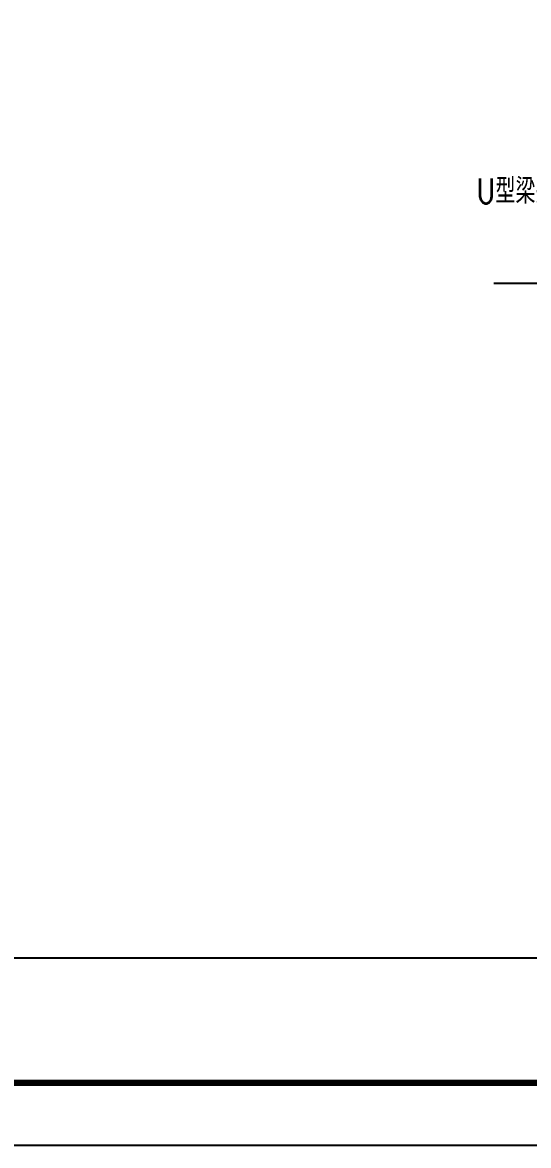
# Model space of a CAD drawing. Extents: x 27938 to 1042331, y -235042 to 1535213.
# Drawn here: x 716890 to 724962, y 719665 to 737563 of the extents above; entities that cross this region are included whole.
import ezdxf

# ---------------------------------------------------------------- set-up
doc = ezdxf.new("R2010")
doc.units = 0
doc.header["$LTSCALE"] = 1000
doc.header["$MEASUREMENT"] = 0
doc.layers.add('A-文字', color=3, linetype='Continuous', lineweight=30)
for name, color, linetype in [('bz', 2, 'Continuous'), ('W_DIM', 4, 'Continuous'), ('图框', 140, 'Continuous')]:
    doc.layers.add(name, color=color, linetype=linetype)
doc.layers.add('yichutu', color=7, linetype='Continuous', true_color=0xffffff, plot=False)
doc.styles.add('wwp100', font='txt.shx', dxfattribs={"width": 0.7, "height": 400, "bigfont": 'hztxt.shx'})

# ---------------------------------------------------------------- blocks, each defined once
blk = doc.blocks.new('TK')
at = {"layer": '图框'}
blk.add_lwpolyline([(465375, 548714), (549475, 548714), (549475, 489314), (465375, 489314)], close=True, dxfattribs=at)
blk.add_lwpolyline([(465375, 548714), (549475, 548714), (549475, 489314), (465375, 489314)], close=True, dxfattribs=at)
at = {"layer": '图框', "const_width": 100}
blk.add_lwpolyline([(548475, 490314), (548475, 547714), (467875, 547714), (467875, 490314)], close=True, dxfattribs=at)
blk = doc.blocks.new('yct-841-594-84100-59399.9999999999-100-1000.0')
at = {"layer": 'yichutu', "color": 7, "true_color": 0xffffff}
blk.add_lwpolyline([(0, 0), (0, 59400), (84100, 59400), (84100, 0)], close=True, dxfattribs=at)

msp = doc.modelspace()

# ---------------------------------------------------------------- linework, layer by layer
at = {"color": 7}
msp.add_line((692808.9, 722656), (739625.8, 722656), dxfattribs=at)
at = {"layer": 'A-文字'}
msp.add_lwpolyline([(670014.1, 778065.3), (740618.2, 778065.3), (740618.2, 720663.7), (670014.1, 720663.7)], close=True, dxfattribs=at)
at = {"layer": 'bz'}
msp.add_line((724405.8, 733407.9), (735524, 733407.9), dxfattribs=at)

# ---------------------------------------------------------------- block references
msp.add_blockref('TK', (202139.1, 230351.7))
at = {"layer": 'yichutu'}
msp.add_blockref('yct-841-594-84100-59399.9999999999-100-1000.0', (667514.1, 719665.3), dxfattribs=at)

# ---------------------------------------------------------------- texts
at = {"layer": 'W_DIM', "color": 7, "style": 'wwp100', "width": 0.8}
msp.add_text('U型梁夹', height=400, dxfattribs=at).set_placement((724131.2, 734677.9))

doc.saveas('drawing.dxf')
